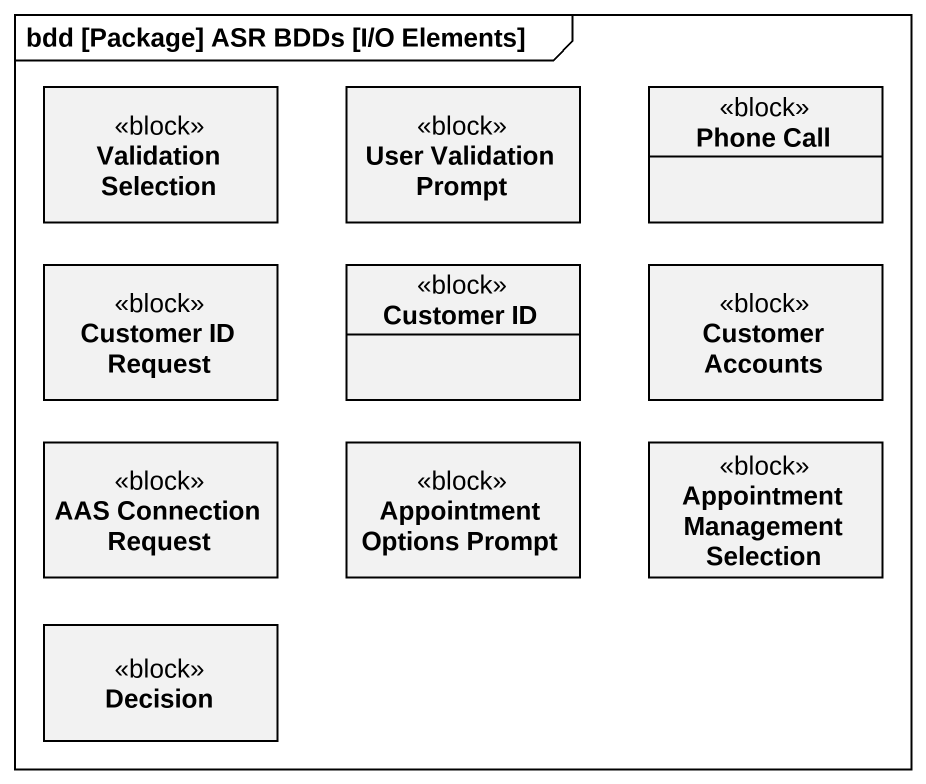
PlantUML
@startuml
mainframe bdd [Package] ASR BDDs [I/O Elements]
hide circle
hide empty members
class "Validation Selection" as Validation_Selection <<block>>
class "User Validation Prompt" as User_Validation_Prompt <<block>>
class "Phone Call" as Phone_Call <<block>>
class "Customer ID Request" as Customer_ID_Request <<block>>
class "Customer ID" as Customer_ID <<block>>
class "Customer Accounts" as Customer_Accounts <<block>>
class "AAS Connection Request" as AAS_Connection_Request <<block>>
class "Appointment Options Prompt" as Appointment_Options_Prompt <<block>>
class "Appointment Management Selection" as Appointment_Management <<block>>
class Decision <<block>>
@enduml
